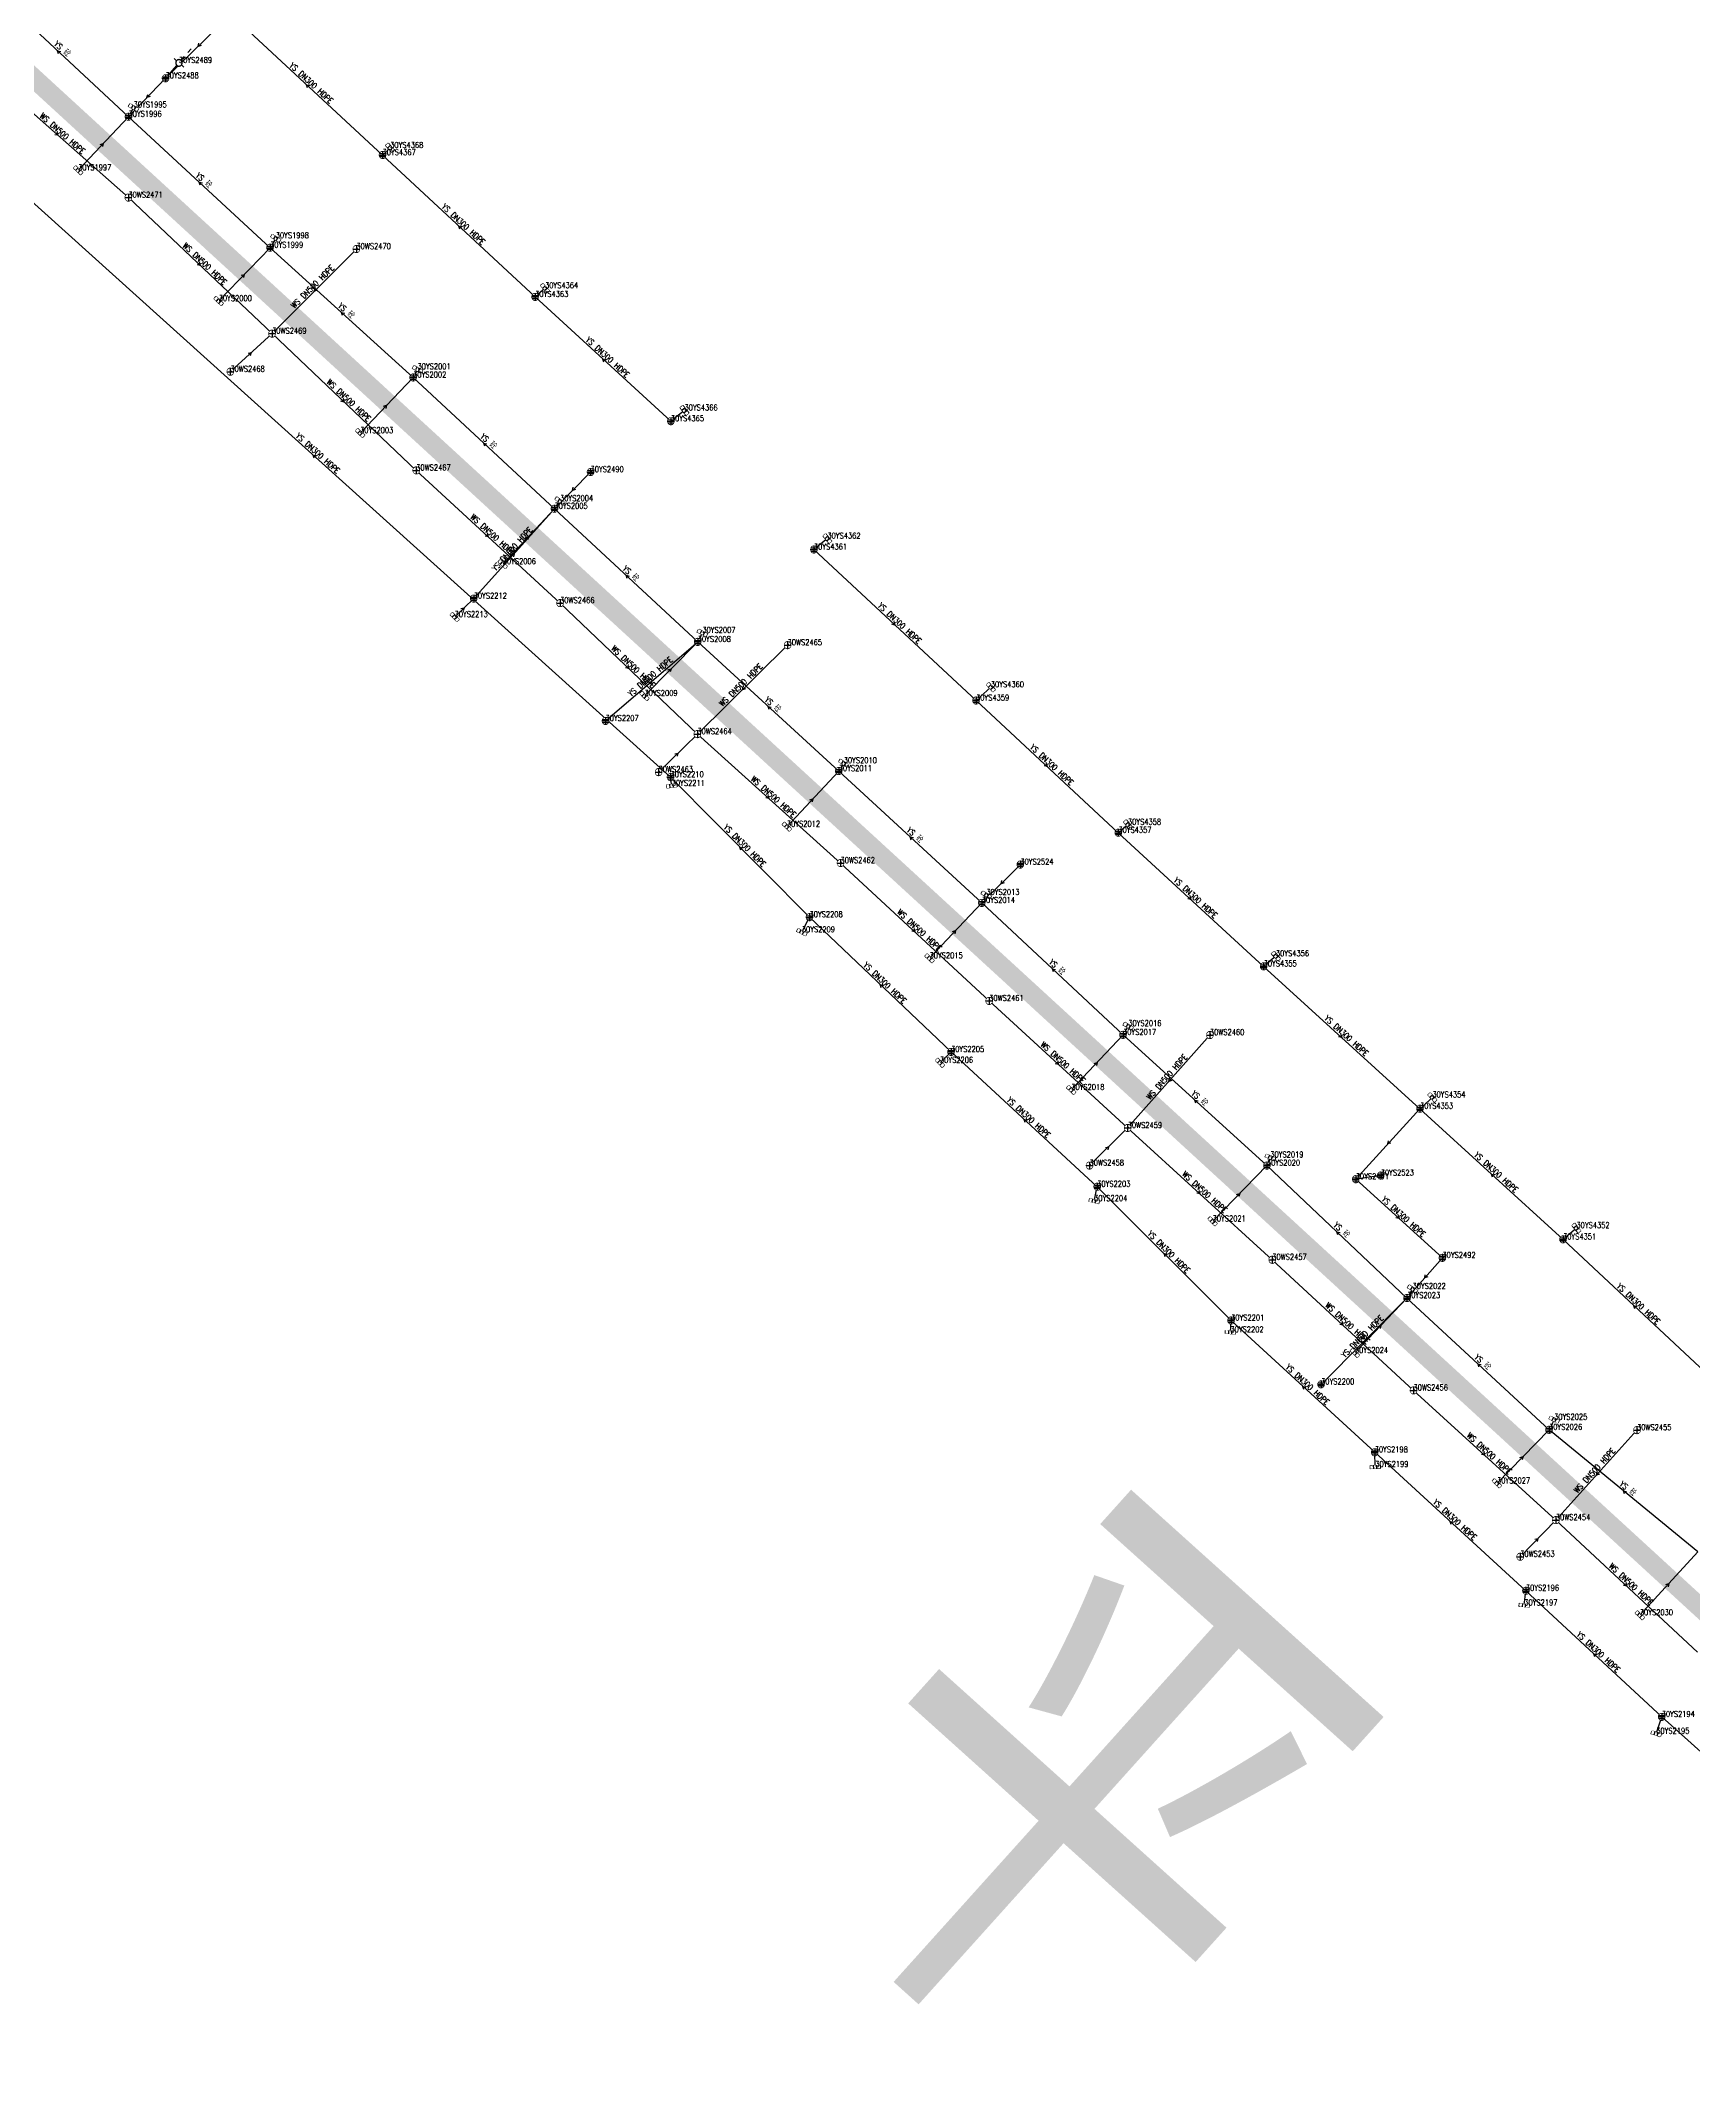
# Model space of a CAD drawing. Extents: x 78813 to 99477, y 2421021 to 2448125.
# Drawn here: x 86952.1 to 87208.4, y 2432917.2 to 2433230.9 of the extents above; entities that cross this region are included whole.
import ezdxf
from ezdxf.enums import TextEntityAlignment as Align

# ---------------------------------------------------------------- set-up
doc = ezdxf.new("R2010")
doc.units = 0
doc.set_wipeout_variables(frame=1)
doc.layers.get('0').update_dxf_attribs({"linetype": 'CONTINUOUS'})
for name, color, linetype in [('DX_WS', 16, 'CONTINUOUS'), ('DX_YS', 42, 'CONTINUOUS'), ('道路', 5, 'CONTINUOUS')]:
    doc.layers.add(name, color=color, linetype=linetype)
for name, color, linetype, true_color in [('WSLINE', 7, 'CONTINUOUS', 0x7f0000), ('YSANNEXE', 7, 'CONTINUOUS', 0xcc9900), ('YSLINE', 7, 'CONTINUOUS', 0xcc9900)]:
    doc.layers.add(name, color=color, linetype=linetype, true_color=true_color)
doc.layers.add('道路名称', color=7, linetype='CONTINUOUS', lineweight=0)
doc.styles.add('CcNameZT', font='txt.SHX', dxfattribs={"width": 0.8, "bigfont": 'HZTXT.SHX'})
doc.styles.get("Standard").update_dxf_attribs({"font": 'txt.shx', "bigfont": 'hztxt.shx'})
doc.styles.add('宋体0.7', font='', dxfattribs={"width": 0.7})
doc.styles.get('宋体0.7').set_extended_font_data('SimSun')

# ---------------------------------------------------------------- blocks, each defined once
blk = doc.blocks.new('PS污水井')
blk.add_lwpolyline([(1, 0), (1, 0.07), (0.99, 0.14), (0.98, 0.21), (0.96, 0.28), (0.94, 0.34), (0.91, 0.41), (0.88, 0.47), (0.85, 0.53), (0.81, 0.59), (0.77, 0.64), (0.72, 0.69), (0.67, 0.74), (0.62, 0.79), (0.56, 0.83), (0.5, 0.87), (0.44, 0.9), (0.37, 0.93), (0.31, 0.95), (0.24, 0.97), (0.17, 0.98), (0.1, 0.99), (0.03, 1), (-0.03, 1), (-0.1, 0.99), (-0.17, 0.98), (-0.24, 0.97), (-0.31, 0.95), (-0.37, 0.93), (-0.44, 0.9), (-0.5, 0.87), (-0.56, 0.83), (-0.62, 0.79), (-0.67, 0.74), (-0.72, 0.69), (-0.77, 0.64), (-0.81, 0.59), (-0.85, 0.53), (-0.88, 0.47), (-0.91, 0.41), (-0.94, 0.34), (-0.96, 0.28), (-0.98, 0.21), (-0.99, 0.14), (-1, 0.07), (-1, 0), (-1, -0.07), (-0.99, -0.14), (-0.98, -0.21), (-0.96, -0.28), (-0.94, -0.34), (-0.91, -0.41), (-0.88, -0.47), (-0.85, -0.53), (-0.81, -0.59), (-0.77, -0.64), (-0.72, -0.69), (-0.67, -0.74), (-0.62, -0.79), (-0.56, -0.83), (-0.5, -0.87), (-0.44, -0.9), (-0.37, -0.93), (-0.31, -0.95), (-0.24, -0.97), (-0.17, -0.98), (-0.1, -0.99), (-0.03, -1), (0.03, -1), (0.1, -0.99), (0.17, -0.98), (0.24, -0.97), (0.31, -0.95), (0.37, -0.93), (0.44, -0.9), (0.5, -0.87), (0.56, -0.83), (0.62, -0.79), (0.67, -0.74), (0.72, -0.69), (0.77, -0.64), (0.81, -0.59), (0.85, -0.53), (0.88, -0.47), (0.91, -0.41), (0.94, -0.34), (0.96, -0.28), (0.98, -0.21), (0.99, -0.14), (1, 0)], close=True)
blk.add_wipeout([(1, 0), (1, 0.07), (0.99, 0.14), (0.98, 0.21), (0.96, 0.28), (0.94, 0.34), (0.91, 0.41), (0.88, 0.47), (0.85, 0.53), (0.81, 0.59), (0.77, 0.64), (0.72, 0.69), (0.67, 0.74), (0.62, 0.79), (0.56, 0.83), (0.5, 0.87), (0.44, 0.9), (0.37, 0.93), (0.31, 0.95), (0.24, 0.97), (0.17, 0.98), (0.1, 0.99), (0.03, 1), (-0.03, 1), (-0.1, 0.99), (-0.17, 0.98), (-0.24, 0.97), (-0.31, 0.95), (-0.37, 0.93), (-0.44, 0.9), (-0.5, 0.87), (-0.56, 0.83), (-0.62, 0.79), (-0.67, 0.74), (-0.72, 0.69), (-0.77, 0.64), (-0.81, 0.59), (-0.85, 0.53), (-0.88, 0.47), (-0.91, 0.41), (-0.94, 0.34), (-0.96, 0.28), (-0.98, 0.21), (-0.99, 0.14), (-1, 0.07), (-1, 0), (-1, -0.07), (-0.99, -0.14), (-0.98, -0.21), (-0.96, -0.28), (-0.94, -0.34), (-0.91, -0.41), (-0.88, -0.47), (-0.85, -0.53), (-0.81, -0.59), (-0.77, -0.64), (-0.72, -0.69), (-0.67, -0.74), (-0.62, -0.79), (-0.56, -0.83), (-0.5, -0.87), (-0.44, -0.9), (-0.37, -0.93), (-0.31, -0.95), (-0.24, -0.97), (-0.17, -0.98), (-0.1, -0.99), (-0.03, -1), (0.03, -1), (0.1, -0.99), (0.17, -0.98), (0.24, -0.97), (0.31, -0.95), (0.37, -0.93), (0.44, -0.9), (0.5, -0.87), (0.56, -0.83), (0.62, -0.79), (0.67, -0.74), (0.72, -0.69), (0.77, -0.64), (0.81, -0.59), (0.85, -0.53), (0.88, -0.47), (0.91, -0.41), (0.94, -0.34), (0.96, -0.28), (0.98, -0.21), (0.99, -0.14)])
for p, q in [((-1, 0), (0, 0)), ((0, 1), (0, 0)), ((0, 0), (0, -1)), ((0, 0), (1, 0))]:
    blk.add_line(p, q)
blk = doc.blocks.new('LX')
for p, q in [((-0.866, 0.5), (0, 0)), ((0, 0), (-0.866, -0.5))]:
    blk.add_line(p, q)
blk = doc.blocks.new('PS雨水井')
blk.add_lwpolyline([(1, 0), (1, 0.07), (0.99, 0.14), (0.98, 0.21), (0.96, 0.28), (0.94, 0.34), (0.91, 0.41), (0.88, 0.47), (0.85, 0.53), (0.81, 0.59), (0.77, 0.64), (0.72, 0.69), (0.67, 0.74), (0.62, 0.79), (0.56, 0.83), (0.5, 0.87), (0.44, 0.9), (0.37, 0.93), (0.31, 0.95), (0.24, 0.97), (0.17, 0.98), (0.1, 0.99), (0.03, 1), (-0.03, 1), (-0.1, 0.99), (-0.17, 0.98), (-0.24, 0.97), (-0.31, 0.95), (-0.37, 0.93), (-0.44, 0.9), (-0.5, 0.87), (-0.56, 0.83), (-0.62, 0.79), (-0.67, 0.74), (-0.72, 0.69), (-0.77, 0.64), (-0.81, 0.59), (-0.85, 0.53), (-0.88, 0.47), (-0.91, 0.41), (-0.94, 0.34), (-0.96, 0.28), (-0.98, 0.21), (-0.99, 0.14), (-1, 0.07), (-1, 0), (-1, -0.07), (-0.99, -0.14), (-0.98, -0.21), (-0.96, -0.28), (-0.94, -0.34), (-0.91, -0.41), (-0.88, -0.47), (-0.85, -0.53), (-0.81, -0.59), (-0.77, -0.64), (-0.72, -0.69), (-0.67, -0.74), (-0.62, -0.79), (-0.56, -0.83), (-0.5, -0.87), (-0.44, -0.9), (-0.37, -0.93), (-0.31, -0.95), (-0.24, -0.97), (-0.17, -0.98), (-0.1, -0.99), (-0.03, -1), (0.03, -1), (0.1, -0.99), (0.17, -0.98), (0.24, -0.97), (0.31, -0.95), (0.37, -0.93), (0.44, -0.9), (0.5, -0.87), (0.56, -0.83), (0.62, -0.79), (0.67, -0.74), (0.72, -0.69), (0.77, -0.64), (0.81, -0.59), (0.85, -0.53), (0.88, -0.47), (0.91, -0.41), (0.94, -0.34), (0.96, -0.28), (0.98, -0.21), (0.99, -0.14), (1, 0)], close=True)
blk.add_wipeout([(1, 0), (1, 0.07), (0.99, 0.14), (0.98, 0.21), (0.96, 0.28), (0.94, 0.34), (0.91, 0.41), (0.88, 0.47), (0.85, 0.53), (0.81, 0.59), (0.77, 0.64), (0.72, 0.69), (0.67, 0.74), (0.62, 0.79), (0.56, 0.83), (0.5, 0.87), (0.44, 0.9), (0.37, 0.93), (0.31, 0.95), (0.24, 0.97), (0.17, 0.98), (0.1, 0.99), (0.03, 1), (-0.03, 1), (-0.1, 0.99), (-0.17, 0.98), (-0.24, 0.97), (-0.31, 0.95), (-0.37, 0.93), (-0.44, 0.9), (-0.5, 0.87), (-0.56, 0.83), (-0.62, 0.79), (-0.67, 0.74), (-0.72, 0.69), (-0.77, 0.64), (-0.81, 0.59), (-0.85, 0.53), (-0.88, 0.47), (-0.91, 0.41), (-0.94, 0.34), (-0.96, 0.28), (-0.98, 0.21), (-0.99, 0.14), (-1, 0.07), (-1, 0), (-1, -0.07), (-0.99, -0.14), (-0.98, -0.21), (-0.96, -0.28), (-0.94, -0.34), (-0.91, -0.41), (-0.88, -0.47), (-0.85, -0.53), (-0.81, -0.59), (-0.77, -0.64), (-0.72, -0.69), (-0.67, -0.74), (-0.62, -0.79), (-0.56, -0.83), (-0.5, -0.87), (-0.44, -0.9), (-0.37, -0.93), (-0.31, -0.95), (-0.24, -0.97), (-0.17, -0.98), (-0.1, -0.99), (-0.03, -1), (0.03, -1), (0.1, -0.99), (0.17, -0.98), (0.24, -0.97), (0.31, -0.95), (0.37, -0.93), (0.44, -0.9), (0.5, -0.87), (0.56, -0.83), (0.62, -0.79), (0.67, -0.74), (0.72, -0.69), (0.77, -0.64), (0.81, -0.59), (0.85, -0.53), (0.88, -0.47), (0.91, -0.41), (0.94, -0.34), (0.96, -0.28), (0.98, -0.21), (0.99, -0.14)])
for p, q in [((-1, 0), (0, 0)), ((-0.88, 0.48), (0, 0.47)), ((0, 1), (0, 0)), ((0, 0.47), (0.88, 0.47)), ((0, 0), (0, -1)), ((0, 0), (1, 0)), ((-0.88, -0.48), (0, -0.48)), ((0, -0.48), (0.88, -0.48))]:
    blk.add_line(p, q)
blk = doc.blocks.new('PS雨篦')
blk.add_lwpolyline([(-1.5, 0.5), (0, 0.5), (1.5, 0.5), (1.5, -0.5), (0, -0.5), (-1.5, -0.5)], close=True)
blk.add_wipeout([(-1.5, 0.5), (0, 0.5), (1.5, 0.5), (1.5, -0.5), (0, -0.5), (-1.5, -0.5)])
for p, q in [((-0.51, -0.5), (-0.51, 0.5)), ((0.49, -0.5), (0.49, 0.5))]:
    blk.add_line(p, q)
blk = doc.blocks.new('PS预留口')
blk.add_lwpolyline([(4.2, 0), (5.8, 0)])
blk.add_wipeout([(1, 0), (1, 0.07), (0.99, 0.14), (0.98, 0.21), (0.96, 0.28), (0.94, 0.34), (0.91, 0.41), (0.88, 0.47), (0.85, 0.53), (0.81, 0.59), (0.77, 0.64), (0.72, 0.69), (0.67, 0.74), (0.62, 0.79), (0.56, 0.83), (0.5, 0.87), (0.44, 0.9), (0.37, 0.93), (0.31, 0.95), (0.24, 0.97), (0.17, 0.98), (0.1, 0.99), (0.03, 1), (-0.03, 1), (-0.1, 0.99), (-0.17, 0.98), (-0.24, 0.97), (-0.31, 0.95), (-0.37, 0.93), (-0.44, 0.9), (-0.5, 0.87), (-0.56, 0.83), (-0.62, 0.79), (-0.67, 0.74), (-0.72, 0.69), (-0.77, 0.64), (-0.81, 0.59), (-0.85, 0.53), (-0.88, 0.47), (-0.91, 0.41), (-0.94, 0.34), (-0.96, 0.28), (-0.98, 0.21), (-0.99, 0.14), (-1, 0.07), (-1, 0), (-1, -0.07), (-0.99, -0.14), (-0.98, -0.21), (-0.96, -0.28), (-0.94, -0.34), (-0.91, -0.41), (-0.88, -0.47), (-0.85, -0.53), (-0.81, -0.59), (-0.77, -0.64), (-0.72, -0.69), (-0.67, -0.74), (-0.62, -0.79), (-0.56, -0.83), (-0.5, -0.87), (-0.44, -0.9), (-0.37, -0.93), (-0.31, -0.95), (-0.24, -0.97), (-0.17, -0.98), (-0.1, -0.99), (-0.03, -1), (0.03, -1), (0.1, -0.99), (0.17, -0.98), (0.24, -0.97), (0.31, -0.95), (0.37, -0.93), (0.44, -0.9), (0.5, -0.87), (0.56, -0.83), (0.62, -0.79), (0.67, -0.74), (0.72, -0.69), (0.77, -0.64), (0.81, -0.59), (0.85, -0.53), (0.88, -0.47), (0.91, -0.41), (0.94, -0.34), (0.96, -0.28), (0.98, -0.21), (0.99, -0.14)])
blk.add_line((1, 0), (2.6, 0))
blk.add_lwpolyline([(1, 0), (1, 0.07), (0.99, 0.14), (0.98, 0.21), (0.96, 0.28), (0.94, 0.34), (0.91, 0.41), (0.88, 0.47), (0.85, 0.53), (0.81, 0.59), (0.77, 0.64), (0.72, 0.69), (0.67, 0.74), (0.62, 0.79), (0.56, 0.83), (0.5, 0.87), (0.44, 0.9), (0.37, 0.93), (0.31, 0.95), (0.24, 0.97), (0.17, 0.98), (0.1, 0.99), (0.03, 1), (-0.03, 1), (-0.1, 0.99), (-0.17, 0.98), (-0.24, 0.97), (-0.31, 0.95), (-0.37, 0.93), (-0.44, 0.9), (-0.5, 0.87), (-0.56, 0.83), (-0.62, 0.79), (-0.67, 0.74), (-0.72, 0.69), (-0.77, 0.64), (-0.81, 0.59), (-0.85, 0.53), (-0.88, 0.47), (-0.91, 0.41), (-0.94, 0.34), (-0.96, 0.28), (-0.98, 0.21), (-0.99, 0.14), (-1, 0.07), (-1, 0), (-1, -0.07), (-0.99, -0.14), (-0.98, -0.21), (-0.96, -0.28), (-0.94, -0.34), (-0.91, -0.41), (-0.88, -0.47), (-0.85, -0.53), (-0.81, -0.59), (-0.77, -0.64), (-0.72, -0.69), (-0.67, -0.74), (-0.62, -0.79), (-0.56, -0.83), (-0.5, -0.87), (-0.44, -0.9), (-0.37, -0.93), (-0.31, -0.95), (-0.24, -0.97), (-0.17, -0.98), (-0.1, -0.99), (-0.03, -1), (0.03, -1), (0.1, -0.99), (0.17, -0.98), (0.24, -0.97), (0.31, -0.95), (0.37, -0.93), (0.44, -0.9), (0.5, -0.87), (0.56, -0.83), (0.62, -0.79), (0.67, -0.74), (0.72, -0.69), (0.77, -0.64), (0.81, -0.59), (0.85, -0.53), (0.88, -0.47), (0.91, -0.41), (0.94, -0.34), (0.96, -0.28), (0.98, -0.21), (0.99, -0.14), (1, 0)], close=True)
for points in [[(0, 1), (0, 2)], [(0, -2), (0, -1)]]:
    blk.add_lwpolyline(points)

msp = doc.modelspace()

# ---------------------------------------------------------------- linework, layer by layer
at = {"layer": 'WSLINE'}
for p, q in [((86943.85, 2433225.81), (86965.71, 2433206.52)), ((86965.71, 2433206.52), (86987.99, 2433185.43)), ((87001.07, 2433198.54), (86987.99, 2433185.43)), ((86981.52, 2433179.53), (86987.99, 2433185.43)), ((86987.99, 2433185.43), (87010.34, 2433164.22)), ((87010.34, 2433164.22), (87032.65, 2433143.65)), ((87032.65, 2433143.65), (87053.93, 2433123.34)), ((87067.92, 2433137.13), (87053.93, 2433123.34)), ((87047.92, 2433117.45), (87053.93, 2433123.34)), ((87053.93, 2433123.34), (87076.13, 2433103.35)), ((87076.13, 2433103.35), (87099.18, 2433081.98)), ((87099.18, 2433081.98), (87120.65, 2433062.28)), ((87133.4, 2433076.69), (87120.65, 2433062.28)), ((87114.74, 2433056.46), (87120.65, 2433062.28)), ((87120.65, 2433062.28), (87143.07, 2433041.85)), ((87143.07, 2433041.85), (87164.97, 2433021.6)), ((87164.97, 2433021.6), (87187.04, 2433001.49)), ((87199.62, 2433015.44), (87187.04, 2433001.49)), ((87181.51, 2432995.81), (87187.04, 2433001.49)), ((87187.04, 2433001.49), (87209.01, 2432981.04))]:
    msp.add_line(p, q, dxfattribs=at)
at = {"layer": 'YSLINE'}
for p, q in [((86965.73, 2433219.05), (86943.75, 2433239.53)), ((86981.58, 2433234.9), (86971.47, 2433225.01)), ((87005.12, 2433213.11), (86981.58, 2433234.9)), ((86973.55, 2433227.4), (86971.47, 2433225.01)), ((86971.47, 2433225.01), (86965.73, 2433219.05)), ((86966.52, 2433220.49), (86965.73, 2433219.05)), ((86957.92, 2433210.75), (86965.73, 2433219.05)), ((87006.3, 2433214.22), (87005.12, 2433213.11)), ((87028.78, 2433191.12), (87005.12, 2433213.11)), ((86979.71, 2433190.47), (86987.68, 2433198.75)), ((86988.55, 2433200.22), (86987.68, 2433198.75)), ((87030.31, 2433192.47), (87028.78, 2433191.12)), ((87049.82, 2433171.85), (87028.78, 2433191.12)), ((87010.54, 2433179.9), (87009.86, 2433178.63)), ((87001.64, 2433170.02), (87009.86, 2433178.63)), ((87051.93, 2433173.52), (87049.82, 2433171.85)), ((87037.37, 2433163.96), (87031.78, 2433158.28)), ((87023.75, 2433149.69), (87031.78, 2433158.28)), ((87032.63, 2433159.48), (87031.78, 2433158.28)), ((87074.09, 2433153.66), (87072, 2433151.96)), ((87072, 2433151.96), (87097.14, 2433128.55)), ((87016.29, 2433141.49), (87019.25, 2433144.35)), ((87054.7, 2433139.04), (87053.98, 2433137.64)), ((87045.72, 2433129.27), (87053.98, 2433137.64)), ((87099.43, 2433130.61), (87097.14, 2433128.55)), ((87097.14, 2433128.55), (87119.2, 2433108.06)), ((87067.81, 2433108.99), (87075.85, 2433117.62)), ((87076.62, 2433118.84), (87075.85, 2433117.62)), ((87120.69, 2433109.3), (87119.2, 2433108.06)), ((87119.2, 2433108.06), (87141.73, 2433087.34)), ((87104.01, 2433103.12), (87098.03, 2433097.18)), ((87098.73, 2433098.41), (87098.03, 2433097.18)), ((87070.13, 2433092.63), (87071.32, 2433094.96)), ((87093.26, 2433074.07), (87071.32, 2433094.96)), ((87089.93, 2433088.59), (87098.03, 2433097.18)), ((87143.63, 2433088.91), (87141.73, 2433087.34)), ((87141.73, 2433087.34), (87165.97, 2433065.27)), ((87111.9, 2433068.18), (87119.93, 2433076.72)), ((87120.74, 2433078.08), (87119.93, 2433076.72)), ((87091.54, 2433072.39), (87093.26, 2433074.07)), ((87167.89, 2433067.03), (87165.97, 2433065.27)), ((87165.97, 2433065.27), (87156.01, 2433054.34)), ((87188.15, 2433045.01), (87165.97, 2433065.27)), ((87142.76, 2433057.73), (87142.24, 2433056.46)), ((87133.82, 2433047.8), (87142.24, 2433056.46)), ((87159.88, 2433054.91), (87156.01, 2433054.34)), ((87156.01, 2433054.34), (87169.45, 2433042.15)), ((87115.45, 2433050.95), (87115.93, 2433053.18)), ((87136.68, 2433032.44), (87115.93, 2433053.18)), ((87190.23, 2433046.77), (87188.15, 2433045.01)), ((87210.12, 2433024.46), (87188.15, 2433045.01)), ((87169.45, 2433042.15), (87163.96, 2433035.92)), ((87155.88, 2433027.4), (87163.96, 2433035.92)), ((87164.82, 2433037.34), (87163.96, 2433035.92)), ((87136.58, 2433030.61), (87136.68, 2433032.44)), ((87158.95, 2433012), (87136.68, 2433032.44)), ((87186.77, 2433017.06), (87185.98, 2433015.49)), ((87177.91, 2433007.18), (87185.98, 2433015.49)), ((87159.04, 2433009.73), (87158.95, 2433012)), ((87200.06, 2432986.74), (87209.03, 2432996.58)), ((87182.14, 2432988.28), (87182.39, 2432990.54)), ((87203.45, 2432970.98), (87182.39, 2432990.54)), ((87202.6, 2432968.38), (87203.45, 2432970.98)), ((87224.21, 2432952.38), (87203.45, 2432970.98))]:
    msp.add_line(p, q, dxfattribs=at)

# ---------------------------------------------------------------- block references
at = {"layer": 'DX_WS', "yscale": 0.5, "zscale": 0.5}
for p, xscale, rotation in [((86954.78, 2433216.17), 0.4999999998866608, 318.5645341074481), ((86976.85, 2433195.97), 0.5000000000878982, 316.8456606964688), ((86994.53, 2433191.99), 0.5000000001441505, 225.1724135036378), ((86984.76, 2433182.48), 0.4999999999589321, 42.39887683438521), ((86999.16, 2433174.82), 0.5000000001472552, 316.2727028938216), ((87021.5, 2433153.94), 0.4999999999256761, 317.4186185119841), ((87043.29, 2433133.5), 0.5000000001472552, 316.2727028938216), ((87060.92, 2433130.23), 0.500000000074041, 224.5994556996546), ((87050.93, 2433120.39), 0.4999999998802595, 44.69070800721386), ((87065.03, 2433113.34), 0.4999999999871826, 317.9915762995381), ((87087.66, 2433092.67), 0.4999999999256761, 317.4186185119841), ((87109.91, 2433072.13), 0.4999999999256761, 317.4186185119841), ((87127.02, 2433069.49), 0.50000000014632, 228.6101602728715), ((87117.7, 2433059.37), 0.4999999998802595, 44.69070800721386), ((87131.86, 2433052.06), 0.4999999999256761, 317.4186185119841), ((87154.02, 2433031.72), 0.4999999999256761, 317.4186185119841), ((87176, 2433011.54), 0.4999999999256761, 317.4186185119841), ((87193.33, 2433008.46), 0.5000000000236343, 228.0372024639738), ((87184.27, 2432998.65), 0.4999999998289463, 45.83662359235585), ((87198.02, 2432991.27), 0.5000000000878982, 316.8456606964688)]:
    msp.add_blockref('LX', p, dxfattribs=dict(at, xscale=xscale, rotation=rotation))
at = {"layer": 'YSANNEXE', "yscale": 0.5, "zscale": 0.5}
for p, xscale, rotation in [((86954.74, 2433229.29), 0.5000000000109518, 136.9369130337061), ((86993.35, 2433224), 0.5000000000109518, 136.9369130337061), ((86961.82, 2433214.9), 0.5000000000658894, 46.98253920664027), ((86976.7, 2433208.9), 0.500000000145689, 137.509870812667), ((87016.95, 2433202.11), 0.5000000000109518, 136.9369130337061), ((86983.69, 2433194.61), 0.4999999998289463, 45.83662359235585), ((86998.77, 2433188.69), 0.500000000145689, 137.509870812667), ((87039.3, 2433181.48), 0.500000000145689, 137.509870812667), ((87005.75, 2433174.33), 0.5000000000947901, 46.40958141678438), ((86994.37, 2433166.6), 0.4999999998782457, 138.082828643291), ((87020.82, 2433168.45), 0.5000000000109518, 136.9369130337061), ((87027.77, 2433153.98), 0.5000000000658894, 46.98253920664027), ((87042.88, 2433147.96), 0.5000000000109518, 136.9369130337061), ((87084.57, 2433140.25), 0.5000000000878982, 316.8456606964688), ((87049.85, 2433133.46), 0.499999999860744, 45.26366580035281), ((87064.91, 2433127.63), 0.500000000145689, 137.509870812667), ((87108.17, 2433118.3), 0.5000000000878982, 316.8456606964688), ((87071.83, 2433113.31), 0.5000000000658894, 46.98253920664027), ((87086.94, 2433107.4), 0.500000000145689, 137.509870812667), ((87060.54, 2433105.82), 0.5000000001510304, 134.6450818393257), ((87130.46, 2433097.7), 0.4999999999256761, 317.4186185119841), ((87093.98, 2433092.88), 0.5000000000658894, 46.98253920664027), ((87108.98, 2433086.95), 0.5000000000109518, 136.9369130337061), ((87082.29, 2433084.51), 0.500000000144994, 136.3639552231507), ((87153.85, 2433076.3), 0.4999999999256761, 317.4186185119841), ((87115.92, 2433072.45), 0.5000000000658894, 46.98253920664027), ((87131.09, 2433066.59), 0.500000000145689, 137.509870812667), ((87104.59, 2433063.62), 0.500000000145689, 137.509870812667), ((87160.99, 2433059.8), 0.5000000000745004, 227.4642446757911), ((87177.06, 2433055.14), 0.500000000145689, 137.509870812667), ((87138.03, 2433052.13), 0.4999999998289463, 45.83662359235585), ((87162.73, 2433048.25), 0.4999999999871826, 317.9915762995381), ((87153.1, 2433046.19), 0.500000000144994, 136.3639552231507), ((87126.31, 2433042.81), 0.4999999998398526, 135.2180396689959), ((87199.13, 2433034.73), 0.5000000000109518, 136.9369130337061), ((87159.92, 2433031.66), 0.5000000000947901, 46.40958141678438), ((87174.97, 2433025.71), 0.5000000000109518, 136.9369130337061), ((87147.81, 2433022.22), 0.500000000145689, 137.509870812667), ((87181.95, 2433011.33), 0.4999999998289463, 45.83662359235585), ((87197.51, 2433006.03), 0.5000000001337086, 140.3746597887513), ((87170.67, 2433001.27), 0.500000000145689, 137.509870812667), ((87204.55, 2432991.66), 0.4999999998621667, 47.55549698130921), ((87192.92, 2432980.76), 0.5000000000109518, 136.9369130337061)]:
    msp.add_blockref('LX', p, dxfattribs=dict(at, xscale=xscale, rotation=rotation))

# ---------------------------------------------------------------- texts
at = {"layer": 'DX_WS', "style": 'CcNameZT', "width": 0.8}
for rotation, p in [(318.5619, (86954.95, 2433216.35, 1.1)), (316.5705, (86977.02, 2433196.15, 1.09)), (45.0743, (86994.35, 2433192.16, 1.3)), (316.4992, (86999.34, 2433175, 1.03)), (317.3424, (87021.67, 2433154.12, 1.08)), (316.3153, (87043.46, 2433133.68, 1.06)), (44.6082, (87060.75, 2433130.41, 1.14)), (318.0065, (87065.2, 2433113.53, 0.97)), (317.1703, (87087.83, 2433092.85, 1.01)), (317.4602, (87110.08, 2433072.32, 0.58)), (48.4956, (87126.84, 2433069.65, 0.99)), (317.6454, (87132.03, 2433052.25, 0.8)), (317.2446, (87154.19, 2433031.91, 0.69)), (317.6649, (87176.17, 2433011.73, 0.75)), (47.9461, (87193.14, 2433008.63, 1)), (317.0654, (87198.19, 2432991.45, 0.83))]:
    msp.add_text(' WS DN500 HDPE', height=0.9, rotation=rotation, dxfattribs=at).set_placement(p, align=Align.CENTER)
at = {"layer": 'DX_YS', "style": 'CcNameZT', "width": 0.8}
for s, rotation, p in [(' YS 砼', 317.0208, (86954.91, 2433229.47, 1.53)), (' YS DN300 HDPE', 317.2146, (86993.52, 2433224.18, 2.28)), (' YS 砼', 317.2362, (86976.87, 2433209.08, 1.5)), (' YS DN300 HDPE', 317.0975, (87017.12, 2433202.29, 2.37)), (' YS 砼', 317.7828, (86998.94, 2433188.87, 1.49)), (' YS DN300 HDPE', 317.5104, (87039.47, 2433181.67, 2.35)), (' YS DN300 HDPE', 317.9747, (86994.54, 2433166.78, 2.82)), (' YS 砼', 317.1322, (87020.99, 2433168.63, 1.55)), (' YS 砼', 317.086, (87043.05, 2433148.14, 1.65)), (' YS DN300 HDPE', 317.0353, (87084.74, 2433140.44, 2.39)), (' YS 砼', 317.5316, (87065.08, 2433127.82, 1.55)), (' YS DN300 HDPE', 317.1101, (87108.34, 2433118.49, 2.42)), (' YS DN300 HDPE', 314.778, (87060.72, 2433105.99, 2.8)), (' YS 砼', 317.3379, (87087.11, 2433107.59, 1.58)), (' YS DN300 HDPE', 317.3966, (87130.63, 2433097.88, 2.23)), (' YS 砼', 316.9518, (87109.15, 2433087.13, 1.51)), (' YS DN300 HDPE', 316.3988, (87082.46, 2433084.69, 2.82)), (' YS DN300 HDPE', 317.69, (87154.02, 2433076.49, 2.2)), (' YS DN300 HDPE', 317.349, (87104.76, 2433063.81, 2.78)), (' YS 砼', 317.751, (87131.25, 2433066.78, 1.49)), (' YS DN300 HDPE', 317.5887, (87177.23, 2433055.32, 2.13)), (' YS DN300 HDPE', 317.8038, (87162.89, 2433048.43, 2.35)), (' YS 砼', 316.6035, (87153.27, 2433046.37, 1.52)), (' YS DN300 HDPE', 315.0235, (87126.48, 2433042.99, 2.79)), (' YS DN300 HDPE', 316.9121, (87199.31, 2433034.92, 2.22)), (' YS 砼', 317.1435, (87175.14, 2433025.89, 1.6)), (' YS 砼', 320.6284, (87197.67, 2433006.23, 1.06)), (' YS DN300 HDPE', 317.5339, (87170.84, 2433001.46, 2.72)), (' YS DN300 HDPE', 317.1129, (87193.09, 2432980.95, 2.73))]:
    msp.add_text(s, height=0.9, rotation=rotation, dxfattribs=at).set_placement(p, align=Align.CENTER)

# ---------------------------------------------------------------- next in the draw order: block references
at = {"layer": 'DX_WS', "xscale": 0.5, "yscale": 0.5, "zscale": 0.5}
for p in [(86965.71, 2433206.52, 1.09), (87001.07, 2433198.54, 1.3), (86987.99, 2433185.43, 1.03), (86981.52, 2433179.53, 1.14), (87010.34, 2433164.22, 1.08), (87032.65, 2433143.65, 1.06), (87067.92, 2433137.13, 1.14), (87053.93, 2433123.34, 0.97), (87047.92, 2433117.45, 1.27), (87076.13, 2433103.35, 1.01), (87099.18, 2433081.98, 0.58), (87133.4, 2433076.69, 0.99), (87120.65, 2433062.28, 0.8), (87114.74, 2433056.46, 0.71), (87143.07, 2433041.85, 0.69), (87164.97, 2433021.6, 0.75), (87199.62, 2433015.44, 1), (87187.04, 2433001.49, 0.83), (87181.51, 2432995.81, 0.88)]:
    msp.add_blockref('PS污水井', p, dxfattribs=at)
at = {"layer": 'DX_YS', "yscale": 0.5, "zscale": 0.5}
for name, p, xscale, rotation in [('PS预留口', (86973.55, 2433227.4, 2.94), 0.4999999999297442, 49.01462283183722), ('PS雨篦', (87089.93, 2433088.59, 2.96), 0.4999999999914949, 316.6978925922524), ('PS雨篦', (87133.82, 2433047.8, 2.88), 0.5000000000075316, 315.8147677132533), ('PS雨篦', (87200.06, 2432986.74, 2.84), 0.5000000000798224, 317.6516185620414), ('PS雨篦', (87202.6, 2432968.38, 3.47), 0.5000000000603777, 341.917121918906)]:
    msp.add_blockref(name, p, dxfattribs=dict(at, xscale=xscale, rotation=rotation))
at = {"layer": 'DX_YS', "xscale": 0.5, "yscale": 0.5, "zscale": 0.5}
for p in [(87072, 2433151.96, 2.39), (87097.14, 2433128.55, 2.42), (87119.2, 2433108.06, 2.23), (87104.01, 2433103.12, 1.96), (87141.73, 2433087.34, 2.2), (87165.97, 2433065.27, 2.15), (87188.15, 2433045.01, 2.13), (87169.45, 2433042.15, 1.98), (87136.68, 2433032.44, 2.79), (87203.45, 2432970.98, 2.73)]:
    msp.add_blockref('PS雨水井', p, dxfattribs=at)

# ---------------------------------------------------------------- next in the draw order: linework, layer by layer
at = {"layer": 'YSLINE'}
for p, q in [((86987.68, 2433198.75), (86965.73, 2433219.05)), ((87049.77, 2433116.67), (86938.97, 2433216.52)), ((87009.86, 2433178.63), (86987.68, 2433198.75)), ((87031.78, 2433158.28), (87009.86, 2433178.63)), ((87019.25, 2433144.35), (87031.78, 2433158.28)), ((87053.98, 2433137.64), (87031.78, 2433158.28)), ((87039.69, 2433125.38), (87053.98, 2433137.64)), ((87075.85, 2433117.62), (87053.98, 2433137.64)), ((87071.32, 2433094.96), (87049.77, 2433116.67)), ((87049.95, 2433115.32), (87049.77, 2433116.67)), ((87098.03, 2433097.18), (87075.85, 2433117.62)), ((87119.93, 2433076.72), (87098.03, 2433097.18)), ((87142.24, 2433056.46), (87119.93, 2433076.72)), ((87115.93, 2433053.18), (87093.26, 2433074.07)), ((87163.96, 2433035.92), (87142.24, 2433056.46)), ((87150.64, 2433022.53), (87163.96, 2433035.92)), ((87185.98, 2433015.49), (87163.96, 2433035.92)), ((87209.03, 2432996.58), (87185.98, 2433015.49)), ((87182.39, 2432990.54), (87158.95, 2433012))]:
    msp.add_line(p, q, dxfattribs=at)

# ---------------------------------------------------------------- next in the draw order: block references
at = {"layer": 'DX_YS', "xscale": 0.5, "yscale": 0.5, "zscale": 0.5}
msp.add_blockref('PS雨水井', (86971.47, 2433225.01, 1.87), dxfattribs=at)
at = {"layer": 'DX_YS', "yscale": 0.5, "zscale": 0.5}
for p, xscale, rotation in [((87074.09, 2433153.66, 2.95), 0.5000000001425077, 129.2717461568143), ((87099.43, 2433130.61, 2.61), 0.5000000000607325, 131.9816851481413), ((87120.69, 2433109.3, 2.52), 0.5000000000118572, 129.8304585272904), ((87143.63, 2433088.91, 2.39), 0.4999999998482446, 129.6279444200926), ((87167.89, 2433067.03, 2.38), 0.5000000001033916, 132.4861139188801), ((87190.23, 2433046.77, 2.43), 0.5000000000775109, 130.3230260040918), ((87136.58, 2433030.61, 3.11), 0.4999999999946289, 356.8529922659988)]:
    msp.add_blockref('PS雨篦', p, dxfattribs=dict(at, xscale=xscale, rotation=rotation))
at = {"layer": 'YSANNEXE', "xscale": 0.500000000074041, "yscale": 0.5, "zscale": 0.5, "rotation": 224.5994556996546}
msp.add_blockref('LX', (86976.52, 2433229.95), dxfattribs=at)

# ---------------------------------------------------------------- next in the draw order: texts
at = {"layer": 'DX_WS', "style": 'CcNameZT', "width": 0.8}
for s, p in [('30WS2471', (86965.71, 2433206.52, 1.09)), ('30WS2470', (87001.07, 2433198.54, 1.3)), ('30WS2469', (86987.99, 2433185.43, 1.03)), ('30WS2468', (86981.52, 2433179.53, 1.14)), ('30WS2467', (87010.34, 2433164.22, 1.08)), ('30WS2466', (87032.65, 2433143.65, 1.06)), ('30WS2465', (87067.92, 2433137.13, 1.14)), ('30WS2464', (87053.93, 2433123.34, 0.97)), ('30WS2463', (87047.92, 2433117.45, 1.27)), ('30WS2462', (87076.13, 2433103.35, 1.01)), ('30WS2461', (87099.18, 2433081.98, 0.58)), ('30WS2460', (87133.4, 2433076.69, 0.99)), ('30WS2459', (87120.65, 2433062.28, 0.8)), ('30WS2458', (87114.74, 2433056.46, 0.71)), ('30WS2457', (87143.07, 2433041.85, 0.69)), ('30WS2456', (87164.97, 2433021.6, 0.75)), ('30WS2455', (87199.62, 2433015.44, 1)), ('30WS2454', (87187.04, 2433001.49, 0.83)), ('30WS2453', (87181.51, 2432995.81, 0.88))]:
    msp.add_text(s, height=0.9, dxfattribs=at).set_placement(p)
at = {"layer": 'DX_YS', "width": 0.8}
for s, p in [('30YS2489', (86973.55, 2433227.4, 2.94)), ('30YS2524', (87104.01, 2433103.12, 1.96)), ('30YS2015', (87089.93, 2433088.59, 2.96)), ('30YS2021', (87133.82, 2433047.8, 2.88)), ('30YS2492', (87169.45, 2433042.15, 1.98)), ('30YS2030', (87200.06, 2432986.74, 2.84)), ('30YS2195', (87202.6, 2432968.38, 3.47)), ('30YS2194', (87203.45, 2432970.98, 2.73))]:
    msp.add_text(s, height=0.9, dxfattribs=at).set_placement(p)

# ---------------------------------------------------------------- next in the draw order: block references
at = {"layer": 'DX_YS', "xscale": 0.5, "yscale": 0.5, "zscale": 0.5}
for p in [(86965.73, 2433219.05, 1.53), (87005.12, 2433213.11, 2.28), (86987.68, 2433198.75, 1.5), (87028.78, 2433191.12, 2.37), (87009.86, 2433178.63, 1.49), (87037.37, 2433163.96, 2.06), (87031.78, 2433158.28, 1.55), (87019.25, 2433144.35, 1.99), (87053.98, 2433137.64, 1.65), (87039.69, 2433125.38, 1.47), (87049.77, 2433116.67, 2.82), (87075.85, 2433117.62, 1.55), (87098.03, 2433097.18, 1.58), (87071.32, 2433094.96, 2.8), (87119.93, 2433076.72, 1.51), (87093.26, 2433074.07, 2.82), (87142.24, 2433056.46, 1.49), (87115.93, 2433053.18, 2.78), (87156.01, 2433054.34, 2.35), (87159.88, 2433054.91, 2.69), (87163.96, 2433035.92, 1.52), (87150.64, 2433022.53, 1.9), (87185.98, 2433015.49, 1.6), (87158.95, 2433012, 2.76), (87182.39, 2432990.54, 2.72)]:
    msp.add_blockref('PS雨水井', p, dxfattribs=at)
at = {"layer": 'DX_YS', "yscale": 0.5, "zscale": 0.5}
for p, xscale, rotation in [((86957.92, 2433210.75, 2.89), 0.4999999999105765, 316.7322574976802), ((86979.71, 2433190.47, 2.95), 0.5000000000945798, 316.0649595311339), ((87051.93, 2433173.52, 2.88), 0.5000000000530077, 128.4111544442216), ((87001.64, 2433170.02, 2.93), 0.500000000125263, 316.3113159641076), ((87023.75, 2433149.69, 2.97), 0.5000000001585834, 316.909152415673), ((87016.29, 2433141.49, 3.5), 0.5000000000697262, 313.9969837695903), ((87045.72, 2433129.27, 2.98), 0.5000000001342085, 315.4032662712564), ((87067.81, 2433108.99, 2.89), 0.4999999998518649, 317.054480541917), ((87111.9, 2433068.18, 2.85), 0.499999999846819, 316.7352858630231), ((87155.88, 2433027.4, 2.86), 0.5000000000758362, 316.54163600603), ((87177.91, 2433007.18, 2.73), 0.500000000140424, 315.8709658643516)]:
    msp.add_blockref('PS雨篦', p, dxfattribs=dict(at, xscale=xscale, rotation=rotation))

# ---------------------------------------------------------------- next in the draw order: texts
at = {"layer": 'DX_YS', "width": 0.8}
for s, p in [('30YS2488', (86971.47, 2433225.01, 1.87)), ('30YS4362', (87074.09, 2433153.66, 2.95)), ('30YS4361', (87072, 2433151.96, 2.39)), ('30YS4359', (87097.14, 2433128.55, 2.42)), ('30YS4360', (87099.43, 2433130.61, 2.61)), ('30YS4358', (87120.69, 2433109.3, 2.52)), ('30YS4357', (87119.2, 2433108.06, 2.23)), ('30YS4355', (87141.73, 2433087.34, 2.2)), ('30YS4356', (87143.63, 2433088.91, 2.39)), ('30YS4353', (87165.97, 2433065.27, 2.15)), ('30YS4354', (87167.89, 2433067.03, 2.38)), ('30YS4352', (87190.23, 2433046.77, 2.43)), ('30YS4351', (87188.15, 2433045.01, 2.13)), ('30YS2201', (87136.68, 2433032.44, 2.79)), ('30YS2202', (87136.58, 2433030.61, 3.11))]:
    msp.add_text(s, height=0.9, dxfattribs=at).set_placement(p)

# ---------------------------------------------------------------- next in the draw order: block references
at = {"layer": 'DX_YS', "yscale": 0.5, "zscale": 0.5}
for p, xscale, rotation in [((86966.52, 2433220.49, 3.02), 0.4999999999411309, 151.2137184916322), ((87006.3, 2433214.22, 2.81), 0.5000000001434679, 133.2505002077056), ((86988.55, 2433200.22, 3.01), 0.499999999969717, 149.2317914483728), ((87030.31, 2433192.47, 3.19), 0.50000000000165, 131.6055799529503), ((87010.54, 2433179.9, 3.04), 0.5000000000502307, 151.5352582595206), ((87032.63, 2433159.48, 3.07), 0.5000000001115453, 144.7973814111092), ((87054.7, 2433139.04, 3.12), 0.500000000045445, 152.7820337217852), ((87076.62, 2433118.84, 3.13), 0.4999999999685715, 147.4649328440041), ((87049.95, 2433115.32, 4.08), 0.499999999990858, 7.520519924771806), ((87098.73, 2433098.41, 3.07), 0.500000000018285, 150.3003244395477), ((87070.13, 2433092.63, 3.51), 0.4999999999280079, 333.0921576678971), ((87120.74, 2433078.08, 3.07), 0.4999999999046238, 149.5638140200784), ((87091.54, 2433072.39, 3.35), 0.5000000000744772, 314.2776448533214), ((87142.76, 2433057.73, 3.1), 0.4999999999274172, 157.5723053415436), ((87115.45, 2433050.95, 3.29), 0.4999999999564796, 347.8121534152028), ((87164.82, 2433037.34, 3.12), 0.4999999999501539, 148.6623096852737), ((87186.77, 2433017.06, 3.05), 0.4999999999295459, 153.1865371708552), ((87159.04, 2433009.73, 3.26), 0.5000000000026773, 2.418446032759811), ((87182.14, 2432988.28, 3.22), 0.5000000000281358, 353.6653709245344)]:
    msp.add_blockref('PS雨篦', p, dxfattribs=dict(at, xscale=xscale, rotation=rotation))
at = {"layer": 'DX_YS', "xscale": 0.5, "yscale": 0.5, "zscale": 0.5}
msp.add_blockref('PS雨水井', (87049.82, 2433171.85, 2.35), dxfattribs=at)
at = {"layer": 'YSANNEXE', "yscale": 0.5, "zscale": 0.5}
for p, xscale, rotation in [((87025.52, 2433151.31), 0.5000000000436156, 48.12845479608112), ((87017.77, 2433142.92), 0.5000000000362423, 44.11775023038089), ((87046.83, 2433131.51), 0.4999999999234024, 40.68000344484277), ((87157.3, 2433029.23), 0.499999999860744, 45.26366580035281)]:
    msp.add_blockref('LX', p, dxfattribs=dict(at, xscale=xscale, rotation=rotation))

# ---------------------------------------------------------------- next in the draw order: texts
at = {"layer": 'DX_YS', "width": 0.8}
for s, p in [('30YS1997', (86957.92, 2433210.75, 2.89)), ('30YS2000', (86979.71, 2433190.47, 2.95)), ('30YS4366', (87051.93, 2433173.52, 2.88)), ('30YS2003', (87001.64, 2433170.02, 2.93)), ('30YS2490', (87037.37, 2433163.96, 2.06)), ('30YS2006', (87023.75, 2433149.69, 2.97)), ('30YS2212', (87019.25, 2433144.35, 1.99)), ('30YS2213', (87016.29, 2433141.49, 3.5)), ('30YS2009', (87045.72, 2433129.27, 2.98)), ('30YS2207', (87039.69, 2433125.38, 1.47)), ('30YS2012', (87067.81, 2433108.99, 2.89)), ('30YS2208', (87071.32, 2433094.96, 2.8)), ('30YS2018', (87111.9, 2433068.18, 2.85)), ('30YS2203', (87115.93, 2433053.18, 2.78)), ('30YS2491', (87156.01, 2433054.34, 2.35)), ('30YS2523', (87159.88, 2433054.91, 2.69)), ('30YS2024', (87155.88, 2433027.4, 2.86)), ('30YS2200', (87150.64, 2433022.53, 1.9)), ('30YS2198', (87158.95, 2433012, 2.76)), ('30YS2027', (87177.91, 2433007.18, 2.73)), ('30YS2196', (87182.39, 2432990.54, 2.72))]:
    msp.add_text(s, height=0.9, dxfattribs=at).set_placement(p)
at = {"layer": 'DX_YS', "style": 'CcNameZT', "width": 0.8}
for s, rotation, p in [(' YS DN600 HDPE', 48.021, (87025.33, 2433151.48, 1.99)), (' YS DN600 HDPE', 40.6417, (87046.67, 2433131.7, 1.47)), (' YS DN600 HDPE', 45.1673, (87157.12, 2433029.4, 1.9)), (' YS DN300 HDPE', 317.4443, (87147.98, 2433022.41, 2.76))]:
    msp.add_text(s, height=0.9, rotation=rotation, dxfattribs=at).set_placement(p, align=Align.CENTER)

# ---------------------------------------------------------------- next in the draw order: linework, layer by layer
at = {"layer": '道路', "const_width": 3, "flags": 128}
msp.add_lwpolyline([(87836.65, 2432412.45), (86739.68, 2433418.96)], dxfattribs=at)

# ---------------------------------------------------------------- next in the draw order: block references
at = {"layer": 'YSANNEXE', "yscale": 0.5, "zscale": 0.5}
for p, xscale, rotation in [((86968.6, 2433222.03), 0.4999999998439218, 226.318329060497), ((87034.57, 2433161.12), 0.5000000000623607, 225.7453712877373), ((87101.02, 2433100.15), 0.500000000074041, 224.5994556996546), ((87166.7, 2433039.04), 0.50000000014632, 228.6101602728715)]:
    msp.add_blockref('LX', p, dxfattribs=dict(at, xscale=xscale, rotation=rotation))

# ---------------------------------------------------------------- next in the draw order: texts
at = {"layer": 'DX_YS', "width": 0.8}
for s, p in [('30YS1996', (86965.73, 2433219.05, 1.53)), ('30YS1995', (86966.52, 2433220.49, 3.02)), ('30YS4367', (87005.12, 2433213.11, 2.28)), ('30YS4368', (87006.3, 2433214.22, 2.81)), ('30YS1998', (86988.55, 2433200.22, 3.01)), ('30YS1999', (86987.68, 2433198.75, 1.5)), ('30YS4363', (87028.78, 2433191.12, 2.37)), ('30YS4364', (87030.31, 2433192.47, 3.19)), ('30YS2002', (87009.86, 2433178.63, 1.49)), ('30YS2001', (87010.54, 2433179.9, 3.04)), ('30YS4365', (87049.82, 2433171.85, 2.35)), ('30YS2004', (87032.63, 2433159.48, 3.07)), ('30YS2005', (87031.78, 2433158.28, 1.55)), ('30YS2008', (87053.98, 2433137.64, 1.65)), ('30YS2007', (87054.7, 2433139.04, 3.12)), ('30YS2010', (87076.62, 2433118.84, 3.13)), ('30YS2210', (87049.77, 2433116.67, 2.82)), ('30YS2011', (87075.85, 2433117.62, 1.55)), ('30YS2211', (87049.95, 2433115.32, 4.08)), ('30YS2014', (87098.03, 2433097.18, 1.58)), ('30YS2013', (87098.73, 2433098.41, 3.07)), ('30YS2209', (87070.13, 2433092.63, 3.51)), ('30YS2016', (87120.74, 2433078.08, 3.07)), ('30YS2017', (87119.93, 2433076.72, 1.51)), ('30YS2206', (87091.54, 2433072.39, 3.35)), ('30YS2205', (87093.26, 2433074.07, 2.82)), ('30YS2020', (87142.24, 2433056.46, 1.49)), ('30YS2019', (87142.76, 2433057.73, 3.1)), ('30YS2204', (87115.45, 2433050.95, 3.29)), ('30YS2022', (87164.82, 2433037.34, 3.12)), ('30YS2023', (87163.96, 2433035.92, 1.52)), ('30YS2026', (87185.98, 2433015.49, 1.6)), ('30YS2025', (87186.77, 2433017.06, 3.05)), ('30YS2199', (87159.04, 2433009.73, 3.26)), ('30YS2197', (87182.14, 2432988.28, 3.22))]:
    msp.add_text(s, height=0.9, dxfattribs=at).set_placement(p)
at = {"layer": '道路名称', "linetype": 'Continuous', "style": '宋体0.7', "width": 0.7}
msp.add_text('平  湾  四  路', height=70, rotation=318.0216, dxfattribs=at).set_placement((87066.6, 2432956.03))

doc.saveas('drawing.dxf')
